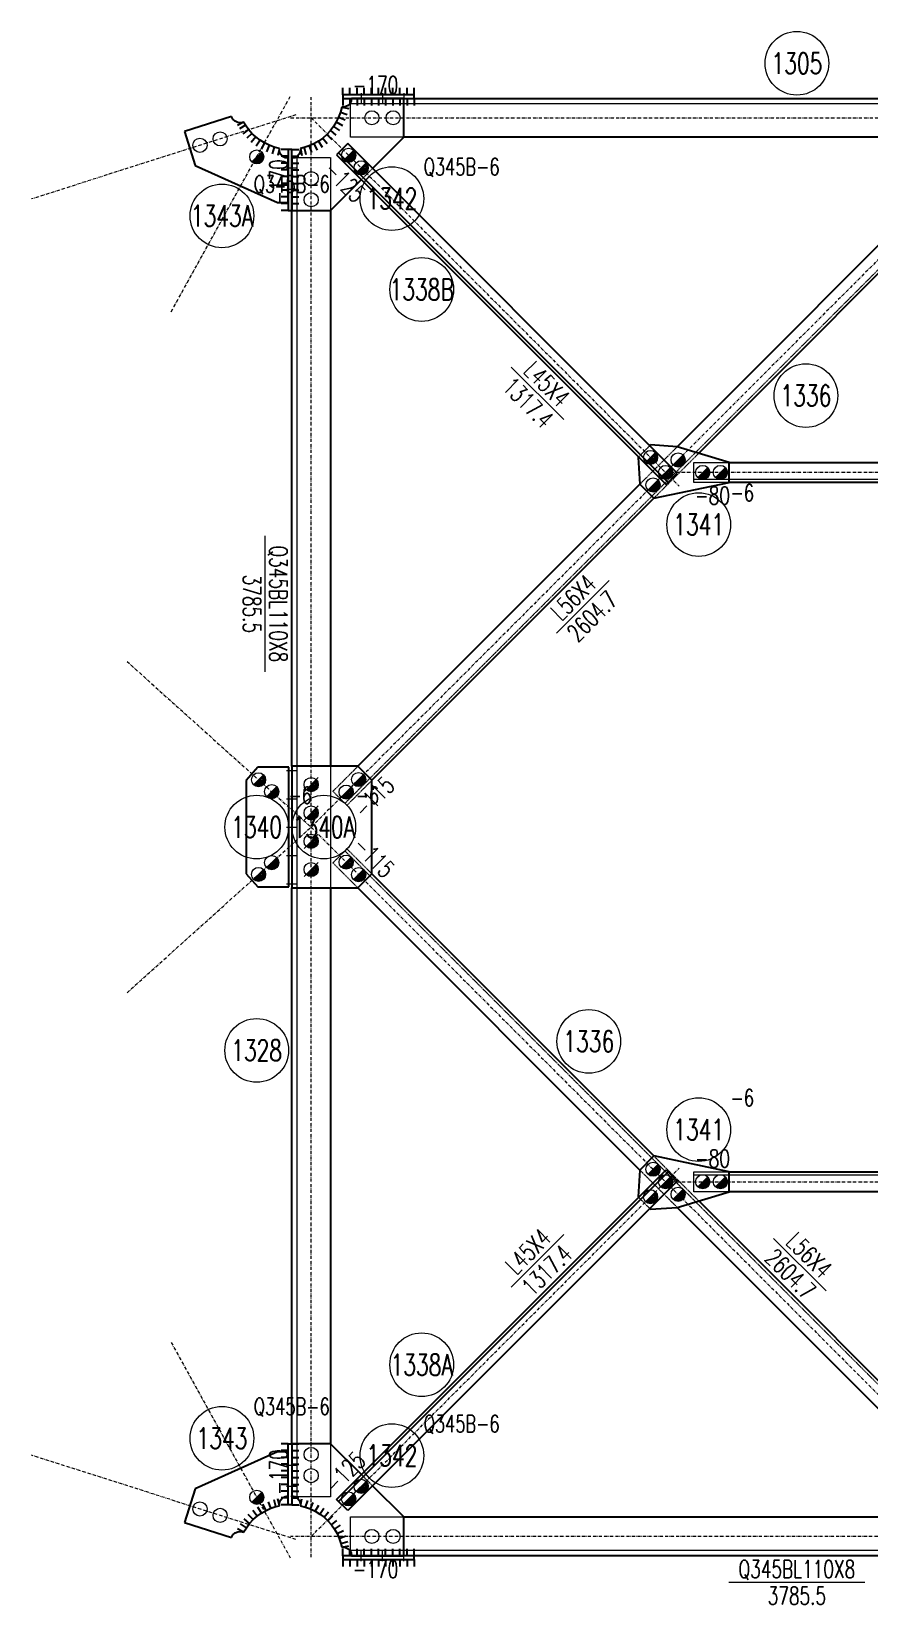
# Model space of a CAD drawing. Extents: x 200306 to 244369, y -126880 to -87343.
# Drawn here: x 206870 to 209240, y -106369 to -101924 of the extents above; entities that cross this region are included whole.
import ezdxf
from ezdxf.enums import TextEntityAlignment as Align

# ---------------------------------------------------------------- set-up
doc = ezdxf.new("R2010")
doc.units = 0
doc.header["$MEASUREMENT"] = 0
doc.linetypes.add('Dash', pattern=[2.75, 2, -0.75])
doc.linetypes.add('DashDot', pattern=[15.6, 9, -3, 0.6, -3])
doc.layers.get('0').update_dxf_attribs({"linetype": 'CONTINUOUS', "lineweight": 25})
doc.styles.get("Standard").update_dxf_attribs({"font": 'simplex.shx', "width": 0.7, "height": 3, "bigfont": 'gbhzfs.shx'})

# ---------------------------------------------------------------- blocks, each defined once
blk = doc.blocks.new('M16X40S')
at = {"color": 3, "linetype": 'Continuous', "lineweight": 13}
blk.add_line((-0.707, -0.707), (0.707, 0.707), dxfattribs=at)
blk.add_circle((0, 0), 1, dxfattribs=at)
for radius in [0.9, 0.8, 0.7, 0.6, 0.5, 0.4, 0.3, 0.2, 0.1]:
    blk.add_arc((0, 0), radius, 225, 45, dxfattribs=at)
blk = doc.blocks.new('M20X45S')
at = {"color": 3, "linetype": 'Continuous', "lineweight": 13}
blk.add_circle((0, 0), 1, dxfattribs=at)
blk = doc.blocks.new('M16X50S')
at = {"color": 3, "linetype": 'Continuous', "lineweight": 13}
blk.add_line((-1, -1), (1, 1), dxfattribs=at)
blk.add_circle((0, 0), 1, dxfattribs=at)
for radius in [0.9, 0.8, 0.7, 0.6, 0.5, 0.4, 0.3, 0.2, 0.1]:
    blk.add_arc((0, 0), radius, 225, 45, dxfattribs=at)

msp = doc.modelspace()

# ---------------------------------------------------------------- linework, layer by layer
at = {"color": 2, "linetype": 'DashDot', "lineweight": 15}
for p, q in [((207265.32475, -102715.84154), (207601.93505, -102107.79672)), ((207661.27005, -106235.12188), (207661.27005, -102109.63168)), ((207618.32176, -102159.14981), (206870.31749, -102397.29811)), ((207602.98767, -102167.91406), (211728.47786, -102167.91406)), ((207661.27005, -102167.91406), (208702.39228, -103209.03629)), ((209665.73276, -102167.91406), (207661.27005, -104172.37678)), ((210667.96412, -103170.14542), (208663.50141, -103170.14542)), ((207140.62133, -103704.43111), (207661.23193, -104172.36765)), ((207140.65622, -104640.27832), (207661.28862, -104172.36603)), ((207661.27005, -104172.37678), (209665.73276, -106176.8395)), ((207661.27005, -106176.8395), (208702.39228, -105135.71726)), ((208663.50141, -105174.60814), (210667.96412, -105174.60814)), ((207265.3452, -105628.90844), (207601.99244, -106236.93281)), ((207618.32176, -106185.60374), (206870.31749, -105947.45545)), ((211728.47786, -106176.8395), (207602.98767, -106176.8395))]:
    msp.add_line(p, q, dxfattribs=at)
at = {"color": 7, "linetype": 'Continuous', "lineweight": 30}
for p, q in [((207750.84911, -102102.90818), (207750.84911, -102082.91994)), ((207771.03154, -102102.90818), (207771.03154, -102082.91994)), ((207791.21397, -102102.90818), (207791.21397, -102082.91994)), ((207811.39641, -102102.90818), (207811.39641, -102082.91994)), ((207831.57884, -102102.90818), (207831.57884, -102082.91994)), ((207851.76128, -102102.90818), (207851.76128, -102082.91994)), ((207871.94371, -102102.90818), (207871.94371, -102082.91994)), ((207892.12614, -102102.90818), (207892.12614, -102082.91994)), ((207912.30858, -102102.90818), (207912.30858, -102082.91994)), ((207932.49101, -102102.90818), (207932.49101, -102082.91994)), ((207952.67345, -102102.90818), (207952.67345, -102082.91994)), ((207744.05824, -102152.19366), (207763.16073, -102158.11774)), ((207747.7638, -102137.72672), (207767.36201, -102141.71543)), ((207750.84911, -102112.9023), (207750.84911, -102132.89053)), ((207771.03154, -102112.9023), (207771.03154, -102132.89053)), ((207791.21397, -102112.9023), (207791.21397, -102132.89053)), ((207811.39641, -102112.9023), (207811.39641, -102132.89053)), ((207831.57884, -102112.9023), (207831.57884, -102132.89053)), ((207851.76128, -102112.9023), (207851.76128, -102132.89053)), ((207871.94371, -102112.9023), (207871.94371, -102132.89053)), ((207892.12614, -102112.9023), (207892.12614, -102132.89053)), ((207912.30858, -102112.9023), (207912.30858, -102132.89053)), ((207932.49101, -102112.9023), (207932.49101, -102132.89053)), ((207952.67345, -102112.9023), (207952.67345, -102132.89053)), ((207470.24577, -102179.89706), (207452.71769, -102189.52715)), ((207475.33078, -102188.46393), (207458.48297, -102199.24009)), ((207724.6176, -102192.37949), (207741.11934, -102203.6796)), ((207732.42672, -102179.65654), (207749.97316, -102189.25459)), ((207738.92866, -102166.21675), (207757.34492, -102174.01684)), ((207484.00126, -102200.63474), (207468.31338, -102213.03909)), ((207493.84395, -102211.87966), (207479.47282, -102225.78836)), ((207504.76029, -102222.08587), (207491.84954, -102237.35994)), ((207516.64086, -102231.15103), (207505.31948, -102247.63783)), ((207529.3665, -102238.9844), (207519.74756, -102256.51915)), ((207669.09731, -102241.13767), (207678.17158, -102258.96062)), ((207682.04492, -102233.70935), (207692.85131, -102250.53855)), ((207694.18664, -102225.02735), (207706.61735, -102240.69507)), ((207705.40191, -102215.17804), (207719.33299, -102229.52813)), ((207715.57931, -102204.25929), (207730.87192, -102217.14867)), ((207542.80963, -102245.50772), (207534.9891, -102263.91516)), ((207556.83552, -102250.65602), (207550.89136, -102269.75219)), ((207571.30372, -102254.37819), (207567.2951, -102273.97231)), ((207596.26416, -102257.49312), (207576.27593, -102257.49312)), ((207596.26416, -102276.61963), (207576.27593, -102276.61963)), ((207606.25828, -102257.49312), (207626.24652, -102257.49312)), ((207606.25828, -102276.61963), (207626.24652, -102276.61963)), ((207631.0827, -102254.40781), (207635.07141, -102274.00603)), ((207641.30547, -102251.94993), (207646.66177, -102271.21934)), ((207655.47238, -102247.23821), (207662.72392, -102265.87729)), ((207739.05179, -102266.90901), (208670.57247, -103198.42969)), ((207596.26416, -102295.74613), (207576.27593, -102295.74613)), ((207596.26416, -102314.87264), (207576.27593, -102314.87264)), ((207606.25828, -102295.74613), (207626.24652, -102295.74613)), ((207606.25828, -102314.87264), (207626.24652, -102314.87264)), ((207596.26416, -102333.99915), (207576.27593, -102333.99915)), ((207596.26416, -102353.12565), (207576.27593, -102353.12565)), ((207596.26416, -102372.25216), (207576.27593, -102372.25216)), ((207606.25828, -102333.99915), (207626.24652, -102333.99915)), ((207606.25828, -102353.12565), (207626.24652, -102353.12565)), ((207606.25828, -102372.25216), (207626.24652, -102372.25216)), ((207596.26416, -102391.37867), (207576.27593, -102391.37867)), ((207596.26416, -102410.50517), (207576.27593, -102410.50517)), ((207606.25828, -102391.37867), (207626.24652, -102391.37867)), ((207606.25828, -102410.50517), (207626.24652, -102410.50517)), ((207596.26416, -102429.63168), (207576.27593, -102429.63168)), ((207606.25828, -102429.63168), (207626.24652, -102429.63168)), ((207739.05179, -106077.84455), (208670.57247, -105146.32387)), ((207596.26416, -105915.12188), (207576.27593, -105915.12188)), ((207596.26416, -105934.24838), (207576.27593, -105934.24838)), ((207606.25828, -105915.12188), (207626.24652, -105915.12188)), ((207606.25828, -105934.24838), (207626.24652, -105934.24838)), ((207596.26416, -105953.37489), (207576.27593, -105953.37489)), ((207596.26416, -105972.5014), (207576.27593, -105972.5014)), ((207606.25828, -105953.37489), (207626.24652, -105953.37489)), ((207606.25828, -105972.5014), (207626.24652, -105972.5014)), ((207596.26416, -105991.6279), (207576.27593, -105991.6279)), ((207596.26416, -106010.75441), (207576.27593, -106010.75441)), ((207606.25828, -105991.6279), (207626.24652, -105991.6279)), ((207606.25828, -106010.75441), (207626.24652, -106010.75441)), ((207596.26416, -106029.88092), (207576.27593, -106029.88092)), ((207596.26416, -106049.00742), (207576.27593, -106049.00742)), ((207606.25828, -106029.88092), (207626.24652, -106029.88092)), ((207606.25828, -106049.00742), (207626.24652, -106049.00742)), ((207508.6215, -106119.51251), (207496.2273, -106103.81634)), ((207520.79896, -106110.84787), (207510.03385, -106093.99255)), ((207533.78031, -106103.44265), (207524.75184, -106085.59667)), ((207547.43535, -106097.37092), (207540.23364, -106078.71266)), ((207561.62719, -106092.69322), (207556.32405, -106073.40918)), ((207571.30372, -106090.37537), (207567.2951, -106070.78125)), ((207596.26416, -106068.13393), (207576.27593, -106068.13393)), ((207596.26416, -106087.26044), (207576.27593, -106087.26044)), ((207606.25828, -106068.13393), (207626.24652, -106068.13393)), ((207606.25828, -106087.26044), (207626.24652, -106087.26044)), ((207631.0827, -106090.34575), (207635.07141, -106070.74753)), ((207645.54964, -106094.05131), (207651.47373, -106074.94882)), ((207659.57274, -106099.18089), (207667.37282, -106080.76462)), ((207673.01252, -106105.68282), (207682.61057, -106088.13638)), ((207685.73547, -106113.49194), (207697.03559, -106096.9902)), ((207697.61527, -106122.53023), (207710.50466, -106107.23763)), ((207470.24577, -106164.85649), (207452.71769, -106155.22641)), ((207478.08576, -106152.1362), (207461.60652, -106140.8044)), ((207487.15741, -106140.26084), (207471.89176, -106127.34036)), ((207497.37006, -106129.34975), (207483.47065, -106114.96959)), ((207708.53402, -106132.70763), (207722.88411, -106118.77655)), ((207718.38333, -106143.9229), (207734.05105, -106131.4922)), ((207727.06534, -106156.06463), (207743.89453, -106145.25823)), ((207734.49365, -106169.01223), (207752.3166, -106159.93796)), ((207740.5942, -106182.63716), (207759.23327, -106175.38562)), ((207745.30592, -106196.80407), (207764.57532, -106191.44777)), ((207747.7638, -106207.02684), (207767.36201, -106203.03813)), ((207750.84911, -106231.85126), (207750.84911, -106211.86303)), ((207750.84911, -106241.84538), (207750.84911, -106261.83362)), ((207771.03154, -106231.85126), (207771.03154, -106211.86303)), ((207771.03154, -106241.84538), (207771.03154, -106261.83362)), ((207791.21397, -106231.85126), (207791.21397, -106211.86303)), ((207791.21397, -106241.84538), (207791.21397, -106261.83362)), ((207811.39641, -106231.85126), (207811.39641, -106211.86303)), ((207811.39641, -106241.84538), (207811.39641, -106261.83362)), ((207831.57884, -106231.85126), (207831.57884, -106211.86303)), ((207831.57884, -106241.84538), (207831.57884, -106261.83362)), ((207851.76128, -106231.85126), (207851.76128, -106211.86303)), ((207851.76128, -106241.84538), (207851.76128, -106261.83362)), ((207871.94371, -106231.85126), (207871.94371, -106211.86303)), ((207871.94371, -106241.84538), (207871.94371, -106261.83362)), ((207892.12614, -106231.85126), (207892.12614, -106211.86303)), ((207892.12614, -106241.84538), (207892.12614, -106261.83362)), ((207912.30858, -106231.85126), (207912.30858, -106211.86303)), ((207912.30858, -106241.84538), (207912.30858, -106261.83362)), ((207932.49101, -106231.85126), (207932.49101, -106211.86303)), ((207932.49101, -106241.84538), (207932.49101, -106261.83362)), ((207952.67345, -106231.85126), (207952.67345, -106211.86303)), ((207952.67345, -106241.84538), (207952.67345, -106261.83362))]:
    msp.add_line(p, q, dxfattribs=at)
at = {"color": 1, "linetype": 'Dash', "lineweight": 20}
for p, q in [((207772.98767, -102222.91406), (207772.98767, -102123.628)), ((207772.98767, -102127.91406), (211558.47786, -102127.91406)), ((207775.7485, -102112.91406), (207922.98767, -102112.91406)), ((207922.98767, -102222.91406), (207772.98767, -102222.91406)), ((207606.27005, -102429.63168), (207606.27005, -102282.39252)), ((207616.98399, -102279.63168), (207716.27005, -102279.63168)), ((207621.27005, -106065.12188), (207621.27005, -102279.63168)), ((207716.27005, -102279.63168), (207716.27005, -102429.63168)), ((209598.55762, -102263.37348), (207756.72946, -104105.20164)), ((207803.3654, -102342.53633), (207835.18521, -102310.71652)), ((208618.95368, -103094.485), (208587.13387, -103126.3048)), ((208590.66941, -103203.37944), (208696.73543, -103097.31342)), ((208757.40033, -103115.84448), (208630.26739, -103242.97742)), ((208743.50141, -103142.14542), (208843.50141, -103142.14542)), ((208743.50141, -103198.14542), (208743.50141, -103142.14542)), ((210587.96412, -103190.14542), (208743.50141, -103190.14542)), ((208843.50141, -103198.14542), (208743.50141, -103198.14542)), ((207606.27005, -104344.20373), (207606.27005, -104000.54983)), ((207716.27005, -104000.54983), (207716.27005, -104344.20373)), ((207722.78834, -104071.26051), (207793.49902, -104000.54983)), ((207833.097, -104040.14781), (207762.38632, -104110.85849)), ((207762.38632, -104110.85849), (207722.78834, -104071.26051)), ((207722.78834, -104273.49305), (207762.38632, -104233.89507)), ((207756.72946, -104239.55192), (209598.55762, -106081.38008)), ((207762.38632, -104233.89507), (207833.097, -104304.60575)), ((207793.49902, -104344.20373), (207722.78834, -104273.49305)), ((208630.26739, -105101.77614), (208757.40033, -105228.90908)), ((208696.73543, -105247.44014), (208590.66941, -105141.37412)), ((208743.50141, -105202.60814), (208743.50141, -105146.60814)), ((208743.50141, -105146.60814), (208843.50141, -105146.60814)), ((208743.50141, -105154.60814), (210587.96412, -105154.60814)), ((208587.13387, -105218.44876), (208618.95368, -105250.26856)), ((208843.50141, -105202.60814), (208743.50141, -105202.60814)), ((207606.27005, -106062.36104), (207606.27005, -105915.12188)), ((207716.27005, -105915.12188), (207716.27005, -106065.12188)), ((207835.18521, -106034.03704), (207803.3654, -106002.21723)), ((207716.27005, -106065.12188), (207616.98399, -106065.12188)), ((207772.98767, -106121.8395), (207922.98767, -106121.8395)), ((207772.98767, -106221.12556), (207772.98767, -106121.8395)), ((211558.47786, -106216.8395), (207772.98767, -106216.8395)), ((207922.98767, -106231.8395), (207775.7485, -106231.8395))]:
    msp.add_line(p, q, dxfattribs=at)
at = {"color": 7, "linetype": 'Continuous', "lineweight": 13}
for p, q in [((208227.12951, -102872.36645), (208375.62193, -103020.85887)), ((207531.27005, -103733.96175), (207531.27005, -103348.96175)), ((208503.60826, -103475.70257), (208355.11583, -103624.19499)), ((208227.12951, -105472.38711), (208375.62193, -105323.89468)), ((208969.05855, -105334.50129), (209117.55098, -105482.99371)), ((209227.31773, -106306.8395), (208842.31773, -106306.8395))]:
    msp.add_line(p, q, dxfattribs=at)
at = {"color": 7, "linetype": 'Continuous', "lineweight": 30}
for points in [[(207750.84911, -102102.90818), (207750.84911, -102112.9023)], [(207952.67345, -102102.90818), (207750.84911, -102102.90818)], [(207952.67345, -102112.9023), (207952.67345, -102102.90818)], [(207744.05824, -102152.19366), (207738.92866, -102166.21675)], [(207747.7638, -102137.72672), (207744.05824, -102152.19366)], [(207756.24435, -102137.3025), (207747.7638, -102137.72672)], [(207750.84911, -102112.9023), (207952.67345, -102112.9023)], [(207764.00553, -102134.10961), (207756.24435, -102137.3025)], [(207770.2728, -102128.52822), (207764.00553, -102134.10961)], [(207774.33989, -102121.18729), (207770.2728, -102128.52822)], [(207772.98767, -102123.628), (207772.98767, -102112.91406)], [(207772.98767, -102112.91406), (207775.7485, -102112.91406)], [(207775.7485, -102112.91406), (207774.33989, -102121.18729)], [(207922.98767, -102112.91406), (207775.7485, -102112.91406)], [(207922.98767, -102112.91406), (211408.47786, -102112.91406)], [(207922.98767, -102222.91406), (207922.98767, -102112.91406)], [(207436.20986, -102164.6654), (207303.0139, -102207.07295)], [(207440.05071, -102172.10677), (207436.20986, -102164.6654)], [(207446.1334, -102177.86222), (207440.05071, -102172.10677)], [(207453.7754, -102181.28595), (207446.1334, -102177.86222)], [(207462.11927, -102181.99382), (207453.7754, -102181.28595)], [(207470.24577, -102179.89706), (207462.11927, -102181.99382)], [(207475.33078, -102188.46393), (207470.24577, -102179.89706)], [(207484.00126, -102200.63474), (207475.33078, -102188.46393)], [(207724.6176, -102192.37949), (207715.57931, -102204.25929)], [(207732.42672, -102179.65654), (207724.6176, -102192.37949)], [(207738.92866, -102166.21675), (207732.42672, -102179.65654)], [(207303.0139, -102207.07295), (207333.38871, -102302.48446)], [(207493.84395, -102211.87966), (207484.00126, -102200.63474)], [(207504.76029, -102222.08587), (207493.84395, -102211.87966)], [(207516.64086, -102231.15103), (207504.76029, -102222.08587)], [(207529.3665, -102238.9844), (207516.64086, -102231.15103)], [(207542.80963, -102245.50772), (207529.3665, -102238.9844)], [(207669.09731, -102241.13767), (207655.47238, -102247.23821)], [(207682.04492, -102233.70935), (207669.09731, -102241.13767)], [(207694.18664, -102225.02735), (207682.04492, -102233.70935)], [(207705.40191, -102215.17804), (207694.18664, -102225.02735)], [(207715.57931, -102204.25929), (207705.40191, -102215.17804)], [(207765.21475, -102240.74606), (207733.39494, -102272.56587)], [(208696.73543, -103172.26674), (207765.21475, -102240.74606)], [(207835.18521, -102310.71652), (207922.98767, -102222.91406)], [(209507.08289, -102222.91406), (207922.98767, -102222.91406)], [(207556.83552, -102250.65602), (207542.80963, -102245.50772)], [(207571.30372, -102254.37819), (207556.83552, -102250.65602)], [(207571.71505, -102262.81085), (207571.30372, -102254.37819)], [(207574.89482, -102270.5967), (207571.71505, -102262.81085)], [(207580.47644, -102276.88749), (207574.89482, -102270.5967)], [(207587.82826, -102280.97128), (207580.47644, -102276.88749)], [(207596.11825, -102282.3859), (207587.82826, -102280.97128)], [(207596.1183, -102407.30664), (207596.11825, -102282.3859)], [(207606.25828, -102257.49312), (207596.26416, -102257.49312)], [(207596.26416, -102257.49312), (207596.26416, -102429.63168)], [(207606.25828, -102429.63168), (207606.25828, -102257.49312)], [(207606.27005, -102279.63168), (207616.98399, -102279.63168)], [(207606.27005, -102282.39252), (207606.27005, -102279.63168)], [(207614.54328, -102280.98391), (207606.27005, -102282.39252)], [(207606.27005, -102282.39252), (207606.27005, -102429.63168)], [(207621.88421, -102276.91681), (207614.54328, -102280.98391)], [(207627.4656, -102270.64955), (207621.88421, -102276.91681)], [(207630.65848, -102262.88836), (207627.4656, -102270.64955)], [(207631.0827, -102254.40781), (207630.65848, -102262.88836)], [(207641.30547, -102251.94993), (207631.0827, -102254.40781)], [(207655.47238, -102247.23821), (207641.30547, -102251.94993)], [(207733.39494, -102272.56587), (208664.91562, -103204.08655)], [(207333.38871, -102302.48446), (207566.11966, -102407.30665)], [(208696.73543, -103097.31342), (209493.90582, -102300.14303)], [(207716.27005, -102429.63168), (207803.3654, -102342.53633)], [(209533.5038, -102339.74101), (208757.40033, -103115.84448)], [(207566.11966, -102407.30665), (207596.1183, -102407.30664)], [(207596.26416, -102429.63168), (207606.25828, -102429.63168)], [(207606.27005, -104000.54983), (207606.27005, -102429.63168)], [(207606.27005, -102429.63168), (207716.27005, -102429.63168)], [(207716.27005, -102429.63168), (207716.27005, -104000.54983)], [(208587.13387, -103126.3048), (208585.71966, -103127.71901)], [(208585.71966, -103127.71901), (208590.66941, -103203.37944)], [(208621.075, -103092.36368), (208618.95368, -103094.485)], [(208696.73543, -103097.31342), (208621.075, -103092.36368)], [(208843.50141, -103142.14542), (208696.73543, -103097.31342)], [(208664.91562, -103204.08655), (208696.73543, -103172.26674)], [(208843.50141, -103198.14542), (208843.50141, -103142.14542)], [(208843.50141, -103142.14542), (210487.96412, -103142.14542)], [(207793.49902, -104000.54983), (208590.66941, -103203.37944)], [(208590.66941, -103203.37944), (208630.26739, -103242.97742)], [(208630.26739, -103242.97742), (208843.50141, -103198.14542)], [(210487.96412, -103198.14542), (208843.50141, -103198.14542)], [(208630.26739, -103242.97742), (207833.097, -104040.14781)], [(207510.60754, -104003.37056), (207477.18569, -104040.55827)], [(207598.1283, -104003.3778), (207510.60754, -104003.37056)], [(207598.08726, -104341.39243), (207598.1283, -104003.3778)], [(207793.49902, -104000.54983), (207606.27005, -104000.54983)], [(207606.27005, -104000.54983), (207606.27005, -104344.20373)], [(207833.097, -104040.14781), (207793.49902, -104000.54983)], [(207477.18569, -104040.55827), (207477.27055, -104304.19708)], [(207833.097, -104304.60575), (207833.097, -104040.14781)], [(207477.27055, -104304.19708), (207510.68861, -104341.3852)], [(207793.49902, -104344.20373), (207833.097, -104304.60575)], [(207833.097, -104304.60575), (208630.26739, -105101.77614)], [(207510.68861, -104341.3852), (207598.08726, -104341.39243)], [(207606.27005, -104344.20373), (207793.49902, -104344.20373)], [(207606.27005, -105915.12188), (207606.27005, -104344.20373)], [(207716.27005, -104344.20373), (207716.27005, -105915.12188)], [(208590.66941, -105141.37412), (207793.49902, -104344.20373)], [(208630.26739, -105101.77614), (208590.66941, -105141.37412)], [(208843.50141, -105146.60814), (208630.26739, -105101.77614)], [(207733.39494, -106072.18769), (208664.91562, -105140.66701)], [(208696.73543, -105172.48682), (207765.21475, -106104.0075)], [(208590.66941, -105141.37412), (208585.71966, -105217.03454)], [(208664.91562, -105140.66701), (208696.73543, -105172.48682)], [(208843.50141, -105146.60814), (210487.96412, -105146.60814)], [(208843.50141, -105202.60814), (208843.50141, -105146.60814)], [(208585.71966, -105217.03454), (208587.13387, -105218.44876)], [(208696.73543, -105247.44014), (208843.50141, -105202.60814)], [(210487.96412, -105202.60814), (208843.50141, -105202.60814)], [(208618.95368, -105250.26856), (208621.075, -105252.38988)], [(208621.075, -105252.38988), (208696.73543, -105247.44014)], [(209493.90582, -106044.61053), (208696.73543, -105247.44014)], [(208757.40033, -105228.90908), (209533.5038, -106005.01255)], [(207596.26416, -105915.12188), (207606.25828, -105915.12188)], [(207596.26416, -106087.26044), (207596.26416, -105915.12188)], [(207606.25828, -105915.12188), (207606.25828, -106087.26044)], [(207606.27005, -105915.12188), (207606.27005, -106062.36104)], [(207716.27005, -105915.12188), (207606.27005, -105915.12188)], [(207803.3654, -106002.21723), (207716.27005, -105915.12188)], [(207566.11966, -105937.44691), (207333.38871, -106042.2691)], [(207596.1183, -105937.44692), (207566.11966, -105937.44691)], [(207596.11825, -106062.36765), (207596.1183, -105937.44692)], [(207333.38871, -106042.2691), (207303.0139, -106137.68061)], [(207580.47644, -106067.86607), (207587.82826, -106063.78228)], [(207587.82826, -106063.78228), (207596.11825, -106062.36765)], [(207606.27005, -106065.12188), (207606.27005, -106062.36104)], [(207606.27005, -106062.36104), (207614.54328, -106063.76965)], [(207616.98399, -106065.12188), (207606.27005, -106065.12188)], [(207614.54328, -106063.76965), (207621.88421, -106067.83675)], [(207621.88421, -106067.83675), (207627.4656, -106074.10401)], [(207922.98767, -106121.8395), (207835.18521, -106034.03704)], [(207508.6215, -106119.51251), (207520.79896, -106110.84787)], [(207520.79896, -106110.84787), (207533.78031, -106103.44265)], [(207533.78031, -106103.44265), (207547.43535, -106097.37092)], [(207547.43535, -106097.37092), (207561.62719, -106092.69322)], [(207561.62719, -106092.69322), (207571.30372, -106090.37537)], [(207571.30372, -106090.37537), (207571.71505, -106081.94271)], [(207571.71505, -106081.94271), (207574.89482, -106074.15686)], [(207574.89482, -106074.15686), (207580.47644, -106067.86607)], [(207606.25828, -106087.26044), (207596.26416, -106087.26044)], [(207627.4656, -106074.10401), (207630.65848, -106081.8652)], [(207630.65848, -106081.8652), (207631.0827, -106090.34575)], [(207631.0827, -106090.34575), (207645.54964, -106094.05131)], [(207645.54964, -106094.05131), (207659.57274, -106099.18089)], [(207659.57274, -106099.18089), (207673.01252, -106105.68282)], [(207673.01252, -106105.68282), (207685.73547, -106113.49194)], [(207765.21475, -106104.0075), (207733.39494, -106072.18769)], [(207303.0139, -106137.68061), (207436.20986, -106180.08816)], [(207470.24577, -106164.85649), (207478.08576, -106152.1362)], [(207478.08576, -106152.1362), (207487.15741, -106140.26084)], [(207487.15741, -106140.26084), (207497.37006, -106129.34975)], [(207497.37006, -106129.34975), (207508.6215, -106119.51251)], [(207685.73547, -106113.49194), (207697.61527, -106122.53023)], [(207697.61527, -106122.53023), (207708.53402, -106132.70763)], [(207708.53402, -106132.70763), (207718.38333, -106143.9229)], [(207718.38333, -106143.9229), (207727.06534, -106156.06463)], [(207727.06534, -106156.06463), (207734.49365, -106169.01223)], [(207922.98767, -106121.8395), (209507.08289, -106121.8395)], [(207922.98767, -106231.8395), (207922.98767, -106121.8395)], [(207436.20986, -106180.08816), (207440.05071, -106172.64679)], [(207440.05071, -106172.64679), (207446.1334, -106166.89134)], [(207446.1334, -106166.89134), (207453.7754, -106163.4676)], [(207453.7754, -106163.4676), (207462.11927, -106162.75974)], [(207462.11927, -106162.75974), (207470.24577, -106164.85649)], [(207734.49365, -106169.01223), (207740.5942, -106182.63716)], [(207740.5942, -106182.63716), (207745.30592, -106196.80407)], [(207745.30592, -106196.80407), (207747.7638, -106207.02684)], [(207747.7638, -106207.02684), (207756.24435, -106207.45106)], [(207750.84911, -106231.85126), (207750.84911, -106241.84538)], [(207952.67345, -106231.85126), (207750.84911, -106231.85126)], [(207750.84911, -106241.84538), (207952.67345, -106241.84538)], [(207756.24435, -106207.45106), (207764.00553, -106210.64395)], [(207764.00553, -106210.64395), (207770.2728, -106216.22534)], [(207770.2728, -106216.22534), (207774.33989, -106223.56627)], [(207772.98767, -106231.8395), (207772.98767, -106221.12556)], [(207775.7485, -106231.8395), (207772.98767, -106231.8395)], [(207774.33989, -106223.56627), (207775.7485, -106231.8395)], [(207775.7485, -106231.8395), (207922.98767, -106231.8395)], [(211408.47786, -106231.8395), (207922.98767, -106231.8395)], [(207952.67345, -106241.84538), (207952.67345, -106231.85126)]]:
    msp.add_lwpolyline(points, dxfattribs=at)
at = {"color": 3, "linetype": 'Continuous', "lineweight": 20}
for points in [[(207802.98767, -102097.91406), (207802.98767, -102127.91406)], [(207862.98767, -102097.91406), (207862.98767, -102127.91406)], [(207922.98767, -102097.91406), (207922.98767, -102127.91406)], [(207591.27005, -102309.63168), (207621.27005, -102309.63168)], [(207591.27005, -102369.63168), (207621.27005, -102369.63168)], [(207591.27005, -104012.37678), (207621.27005, -104012.37678)], [(207591.27005, -104092.37678), (207621.27005, -104092.37678)], [(207591.27005, -104172.37678), (207621.27005, -104172.37678)], [(207591.27005, -104252.37678), (207621.27005, -104252.37678)], [(207591.27005, -104332.37678), (207621.27005, -104332.37678)], [(207591.27005, -105975.12188), (207621.27005, -105975.12188)], [(207591.27005, -106035.12188), (207621.27005, -106035.12188)], [(207802.98767, -106246.8395), (207802.98767, -106216.8395)], [(207862.98767, -106246.8395), (207862.98767, -106216.8395)], [(207922.98767, -106246.8395), (207922.98767, -106216.8395)]]:
    msp.add_lwpolyline(points, dxfattribs=at)
at = {"color": 7, "linetype": 'Continuous', "lineweight": 13}
for centre in [(209034.81773, -102013.91406), (207889.63243, -102396.27644), (207409.098, -102445.16224), (207973.89826, -102653.07633), (209060.27533, -102952.97662), (208757.2536, -103317.44328), (207507.27005, -104172.37678), (207697.10778, -104172.39713), (208446.33261, -104777.83422), (207507.27005, -104803.29181), (208757.2536, -105027.31027), (207973.89826, -105691.67723), (207409.098, -105899.59131), (207889.63243, -105948.47712)]:
    msp.add_circle(centre, 90, dxfattribs=at)

# ---------------------------------------------------------------- block references
at = {"color": 3, "linetype": 'Continuous', "lineweight": 13, "xscale": 20, "yscale": 20, "zscale": 20}
for name, p in [('M20X45S', (207832.98767, -102167.91406)), ('M20X45S', (207892.98767, -102167.91406)), ('M20X45S', (207346.76399, -102245.6079)), ('M20X45S', (207403.93394, -102227.40624)), ('M16X40S', (207507.47833, -102278.42109)), ('M16X40S', (207767.33607, -102273.98008)), ('M20X45S', (207661.27005, -102339.63168)), ('M16X40S', (207802.6914, -102309.33542)), ('M20X45S', (207661.27005, -102399.63168)), ('M16X40S', (208621.075, -103127.71901)), ('M16X40S', (208698.85675, -103134.79008)), ('M16X50S', (208663.50141, -103170.14542)), ('M16X40S', (208768.50141, -103170.14542)), ('M16X40S', (208818.50141, -103170.14542)), ('M16X40S', (208628.14607, -103205.50076)), ('M16X40S', (207512.48958, -104038.67467)), ('M16X40S', (207795.62034, -104038.02649)), ('M16X40S', (207549.674, -104072.09687)), ('M16X50S', (207661.27005, -104052.37678)), ('M16X40S', (207760.265, -104073.38183)), ('M16X50S', (207661.27005, -104132.37678)), ('M16X50S', (207661.27005, -104212.37678)), ('M16X40S', (207512.52471, -104306.06586)), ('M16X40S', (207549.71187, -104272.64433)), ('M16X50S', (207661.27005, -104292.37678)), ('M16X40S', (207760.265, -104271.37173)), ('M16X40S', (207795.62034, -104306.72707)), ('M16X40S', (208628.14607, -105139.2528)), ('M16X50S', (208663.50141, -105174.60814)), ('M16X40S', (208768.50141, -105174.60814)), ('M16X40S', (208818.50141, -105174.60814)), ('M16X40S', (208621.075, -105217.03454)), ('M16X40S', (208698.85675, -105209.96348)), ('M20X45S', (207661.27005, -105945.12188)), ('M20X45S', (207661.27005, -106005.12188)), ('M16X40S', (207802.6914, -106035.41814)), ('M16X40S', (207507.5375, -106066.33613)), ('M16X40S', (207767.33607, -106070.77348)), ('M20X45S', (207346.76399, -106099.14566)), ('M20X45S', (207403.93394, -106117.34732)), ('M20X45S', (207832.98767, -106176.8395)), ('M20X45S', (207892.98767, -106176.8395))]:
    msp.add_blockref(name, p, dxfattribs=at)

# ---------------------------------------------------------------- texts
at = {"color": 7, "linetype": 'Continuous', "lineweight": 13, "width": 0.7}
for s, height, p in [('1305', 60, (209034.81773, -102013.91406)), ('-170', 50, (207842.98767, -102075.41406)), ('1342', 60, (207889.63243, -102396.27644)), ('1343A', 60, (207409.098, -102445.16224)), ('1338B', 60, (207973.89826, -102653.07633)), ('1336', 60, (209060.27533, -102952.97662)), ('-80', 50, (208796.00141, -103235.64542)), ('1341', 60, (208757.2536, -103317.44328)), ('1340', 60, (207507.27005, -104172.37678)), ('1340A', 60, (207697.10778, -104172.39713)), ('1328', 60, (207507.27005, -104803.29181)), ('1336', 60, (208446.33261, -104777.83422)), ('1341', 60, (208757.2536, -105027.31027)), ('-80', 50, (208796.00141, -105109.10814)), ('1338A', 60, (207973.89826, -105691.67723)), ('1343', 60, (207409.098, -105899.59131)), ('1342', 60, (207889.63243, -105948.47712)), ('-170', 50, (207842.98767, -106269.3395)), ('Q345BL110X8', 50, (209034.81773, -106269.3395)), ('3785.5', 50, (209034.81773, -106344.3395))]:
    msp.add_text(s, height=height, dxfattribs=at).set_placement(p, align=Align.MIDDLE_CENTER)
for s, p in [('Q345B-6', (207979.63243, -102306.27644)), ('Q345B-6', (207499.098, -102355.16224)), ('-6', (208847.2536, -103227.44328)), ('-6', (207597.27005, -104082.37678)), ('-6', (207787.10778, -104082.39713)), ('-6', (208847.2536, -104937.31027)), ('Q345B-6', (207499.098, -105809.59131)), ('Q345B-6', (207979.63243, -105858.47712))]:
    msp.add_text(s, height=48, dxfattribs=at).set_placement(p, align=Align.MIDDLE_LEFT)
for s, rotation, p in [('-170', 90, (207568.77005, -102349.63168)), ('-125', 315, (207756.37591, -102348.57985)), ('L45X4', 315, (208327.89222, -102920.09616)), ('1317.4', 315, (208274.85921, -102973.12917)), ('Q345BL110X8', 270, (207568.77005, -103541.46175)), ('3785.5', 270, (207493.77005, -103541.46175)), ('L56X4', 45, (208402.84554, -103523.43227)), ('2604.7', 45, (208455.87855, -103576.46528)), ('-115', 45, (207838.4003, -104087.87752)), ('-115', 315, (207838.4003, -104256.87604)), ('L45X4', 45, (208274.85921, -105371.62439)), ('1317.4', 45, (208327.89222, -105424.6574)), ('L56X4', 315, (209069.82127, -105382.23099)), ('2604.7', 315, (209016.78826, -105435.264)), ('-170', 90, (207568.77005, -105995.12188)), ('-125', 45, (207756.37591, -105996.17371))]:
    msp.add_text(s, height=50, rotation=rotation, dxfattribs=at).set_placement(p, align=Align.MIDDLE_CENTER)

doc.saveas('drawing.dxf')
